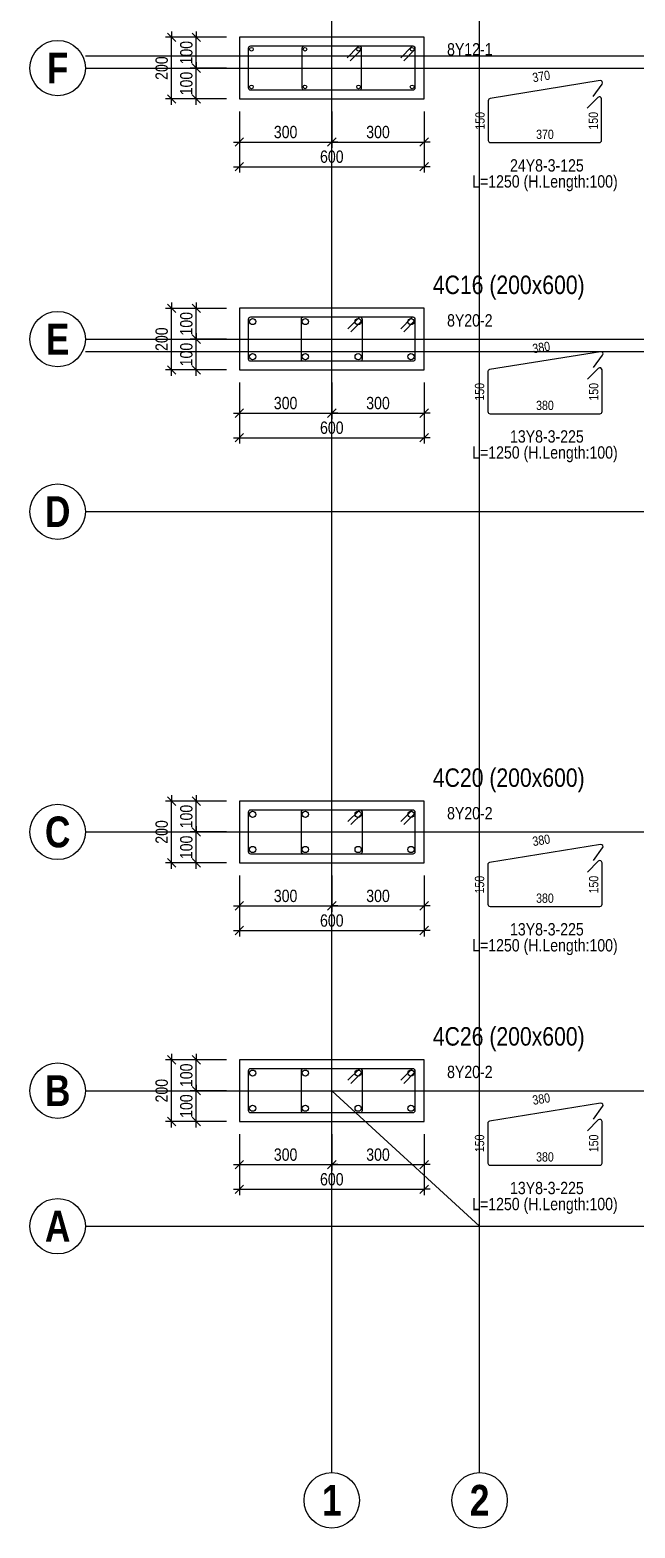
# Model space of a CAD drawing. Extents: x 0 to 206258, y -403073 to 0.
# Drawn here: x 110710 to 115621, y -83038 to -70878 of the extents above; entities that cross this region are included whole.
import ezdxf
from ezdxf.enums import TextEntityAlignment as Align
from ezdxf.lldxf.tags import DXFTag

# ---------------------------------------------------------------- set-up
doc = ezdxf.new("R2010")
doc.units = 0
doc.header["$LTSCALE"] = 1000
for name, color, linetype in [('Axis Circle(Dir 1)', 150, 'Continuous'), ('Axis Circle(Dir 2)', 150, 'Continuous'), ('Axis Label(Dir 1)', 7, 'Continuous'), ('Axis Label(Dir 2)', 7, 'Continuous'), ('Axis Line(Dir 1)', 8, 'CENTER2'), ('Axis Line(Dir 2)', 150, 'CENTER2'), ('Column Line(D)', 1, 'Continuous'), ('Dimension Line', 5, 'Continuous'), ('Link Line', 3, 'Continuous'), ('Rebar Length Text', 8, 'Continuous'), ('Rebar Line', 7, 'Continuous'), ('Top Rebar Label', 6, 'Continuous')]:
    doc.layers.add(name, color=color, linetype=linetype)
for name, color, linetype, true_color in [('Column Label(D)', 12, 'Continuous', 0xbd0000), ('Ghost Axis Line', 254, 'Continuous', 0xbebebe), ('Link Label', 94, 'Continuous', 0x008100), ('Link Length Text', 94, 'Continuous', 0x008100)]:
    doc.layers.add(name, color=color, linetype=linetype, true_color=true_color)
doc.styles.add('Axis Label(Dir 1)', font='ARIALNB.TTF', dxfattribs={"height": 250})
doc.styles.add('Axis Label(Dir 2)', font='ARIALNB.TTF', dxfattribs={"height": 250})
doc.styles.add('Column Label(D)', font='ARIALN.TTF', dxfattribs={"height": 150})
doc.styles.add('Dimension Text', font='ARIALN.TTF', dxfattribs={"height": 100})
doc.styles.add('Link Label', font='ARIALN.TTF', dxfattribs={"height": 100})
doc.styles.add('Link Length Text', font='ARIALN.TTF', dxfattribs={"height": 100})
doc.styles.add('Rebar Length Text', font='ARIALN.TTF', dxfattribs={"height": 75})
doc.styles.add('Top Rebar Label', font='ARIALN.TTF', dxfattribs={"height": 100})
tags = doc.linetypes.add('CENTER2', pattern=[1.125, 0.75, -0.125, 0.125, -0.125]).pattern_tags.tags
tags[10:11] = [DXFTag(74, 4), DXFTag(75, 0), DXFTag(340, '0'), DXFTag(46, 0.0), DXFTag(50, 0.0), DXFTag(44, 0.0), DXFTag(45, 0.0)]
tags[8:9] = [DXFTag(74, 4), DXFTag(75, 0), DXFTag(340, '0'), DXFTag(46, 0.0), DXFTag(50, 0.0), DXFTag(44, 0.0), DXFTag(45, 0.0)]
tags[6:7] = [DXFTag(74, 4), DXFTag(75, 0), DXFTag(340, '0'), DXFTag(46, 0.0), DXFTag(50, 0.0), DXFTag(44, 0.0), DXFTag(45, 0.0)]
tags[4:5] = [DXFTag(74, 4), DXFTag(75, 0), DXFTag(340, '0'), DXFTag(46, 0.0), DXFTag(50, 0.0), DXFTag(44, 0.0), DXFTag(45, 0.0)]
doc.dimstyles.new('COLUMNAPP', dxfattribs={"dimtxt": 100, "dimasz": 30, "dimexe": 48.3, "dimexo": 103.5, "dimgap": 30, "dimtad": 1, "dimtoh": 1, "dimdec": 1, "dimlfac": 0.4, "dimdsep": 46, "dimtxsty": 'Dimension Text', "dimblk": 'PCDIM_TICK', "dimcen": 0.09, "dimclrd": 5, "dimclre": 5, "dimclrt": 5, "dimadec": 1, "dimazin": 0, "dimtp": 1, "dimtm": 1, "dimtfac": 1, "dimtdec": 4, "dimtofl": 0, "dimtmove": 0, "dimatfit": 3, "dimfxl": 1, "dimtolj": 1, "dimtzin": 0, "dimarcsym": 0})

# ---------------------------------------------------------------- blocks, each defined once
blk = doc.blocks.new('PCDIM_TICK')
at = {"layer": 'Dimension Line', "color": 0, "transparency": 33554687}
for p, q in [((1.15, 1.15), (-1.15, -1.15)), ((1.61, 0), (0, 0))]:
    blk.add_line(p, q, dxfattribs=at)
blk = doc.blocks.new('*U1779')
at = {"layer": 'Dimension Line', "color": 5, "true_color": 0x0000ff, "transparency": 16777216}
for p, q in [((112410, -71541), (112410, -71836)), ((113160, -71541), (113160, -71836)), ((112410, -71788), (113160, -71788))]:
    blk.add_line(p, q, dxfattribs=at)
at = {"layer": 'Dimension Line', "color": 5, "true_color": 0x0000ff, "transparency": 16777216, "xscale": 30, "yscale": 30, "rotation": 180.0000000000004}
blk.add_blockref('PCDIM_TICK', (112410, -71788), dxfattribs=at)
at = {"layer": 'Dimension Line', "color": 5, "true_color": 0x0000ff, "transparency": 16777216, "xscale": 30, "yscale": 30}
blk.add_blockref('PCDIM_TICK', (113160, -71788), dxfattribs=at)
at = {"layer": 'Dimension Line', "color": 5, "true_color": 0x0000ff, "transparency": 16777216, "insert": (112785, -71758), "char_height": 100, "width": 181.5, "attachment_point": 8, "style": 'Dimension Text'}
blk.add_mtext('300', dxfattribs=at)
blk = doc.blocks.new('*U1780')
at = {"layer": 'Dimension Line', "color": 5, "true_color": 0x0000ff, "transparency": 16777216}
for p, q in [((113160, -71541), (113160, -71836)), ((113910, -71541), (113910, -71836)), ((113160, -71788), (113910, -71788))]:
    blk.add_line(p, q, dxfattribs=at)
at = {"layer": 'Dimension Line', "color": 5, "true_color": 0x0000ff, "transparency": 16777216, "xscale": 30, "yscale": 30, "rotation": 180.0000000000004}
blk.add_blockref('PCDIM_TICK', (113160, -71788), dxfattribs=at)
at = {"layer": 'Dimension Line', "color": 5, "true_color": 0x0000ff, "transparency": 16777216, "xscale": 30, "yscale": 30}
blk.add_blockref('PCDIM_TICK', (113910, -71788), dxfattribs=at)
at = {"layer": 'Dimension Line', "color": 5, "true_color": 0x0000ff, "transparency": 16777216, "insert": (113535, -71758), "char_height": 100, "width": 181.5, "attachment_point": 8, "style": 'Dimension Text'}
blk.add_mtext('300', dxfattribs=at)
blk = doc.blocks.new('*U1781')
at = {"layer": 'Dimension Line', "color": 5, "true_color": 0x0000ff, "transparency": 16777216}
for p, q in [((112410, -71541), (112410, -72036)), ((113910, -71541), (113910, -72036)), ((112410, -71988), (113910, -71988))]:
    blk.add_line(p, q, dxfattribs=at)
at = {"layer": 'Dimension Line', "color": 5, "true_color": 0x0000ff, "transparency": 16777216, "xscale": 30, "yscale": 30, "rotation": 180.0000000000004}
blk.add_blockref('PCDIM_TICK', (112410, -71988), dxfattribs=at)
at = {"layer": 'Dimension Line', "color": 5, "true_color": 0x0000ff, "transparency": 16777216, "xscale": 30, "yscale": 30}
blk.add_blockref('PCDIM_TICK', (113910, -71988), dxfattribs=at)
at = {"layer": 'Dimension Line', "color": 5, "true_color": 0x0000ff, "transparency": 16777216, "insert": (113160, -71958), "char_height": 100, "width": 181.97, "attachment_point": 8, "style": 'Dimension Text'}
blk.add_mtext('600', dxfattribs=at)
blk = doc.blocks.new('*U1782')
at = {"layer": 'Dimension Line', "color": 5, "true_color": 0x0000ff, "transparency": 16777216}
for p, q in [((112306, -71188), (112011, -71188)), ((112060, -71438), (112060, -71188)), ((112306, -71438), (112011, -71438))]:
    blk.add_line(p, q, dxfattribs=at)
at = {"layer": 'Dimension Line', "color": 5, "true_color": 0x0000ff, "transparency": 16777216, "xscale": 30, "yscale": 30}
for p, rotation in [((112060, -71188), 89.99999999999447), ((112060, -71438), 269.9999999999834)]:
    blk.add_blockref('PCDIM_TICK', p, dxfattribs=dict(at, rotation=rotation))
at = {"layer": 'Dimension Line', "color": 5, "true_color": 0x0000ff, "transparency": 16777216, "insert": (112030, -71313), "char_height": 100, "width": 173.93, "attachment_point": 8, "rotation": 90, "style": 'Dimension Text'}
blk.add_mtext('100', dxfattribs=at)
blk = doc.blocks.new('*U1783')
at = {"layer": 'Dimension Line', "color": 5, "true_color": 0x0000ff, "transparency": 16777216}
for p, q in [((112306, -70938), (112011, -70938)), ((112060, -71188), (112060, -70938)), ((112306, -71188), (112011, -71188))]:
    blk.add_line(p, q, dxfattribs=at)
at = {"layer": 'Dimension Line', "color": 5, "true_color": 0x0000ff, "transparency": 16777216, "xscale": 30, "yscale": 30}
for p, rotation in [((112060, -70938), 89.99999999999447), ((112060, -71188), 269.9999999999834)]:
    blk.add_blockref('PCDIM_TICK', p, dxfattribs=dict(at, rotation=rotation))
at = {"layer": 'Dimension Line', "color": 5, "true_color": 0x0000ff, "transparency": 16777216, "insert": (112030, -71063), "char_height": 100, "width": 173.93, "attachment_point": 8, "rotation": 90, "style": 'Dimension Text'}
blk.add_mtext('100', dxfattribs=at)
blk = doc.blocks.new('*U1784')
at = {"layer": 'Dimension Line', "color": 5, "true_color": 0x0000ff, "transparency": 16777216}
for p, q in [((112306, -70938), (111811, -70938)), ((111860, -71438), (111860, -70938)), ((112306, -71438), (111811, -71438))]:
    blk.add_line(p, q, dxfattribs=at)
at = {"layer": 'Dimension Line', "color": 5, "true_color": 0x0000ff, "transparency": 16777216, "xscale": 30, "yscale": 30}
for p, rotation in [((111860, -70938), 89.99999999999447), ((111860, -71438), 269.9999999999834)]:
    blk.add_blockref('PCDIM_TICK', p, dxfattribs=dict(at, rotation=rotation))
at = {"layer": 'Dimension Line', "color": 5, "true_color": 0x0000ff, "transparency": 16777216, "insert": (111830, -71188), "char_height": 100, "width": 182.77, "attachment_point": 8, "rotation": 90, "style": 'Dimension Text'}
blk.add_mtext('200', dxfattribs=at)
blk = doc.blocks.new('*U1803')
at = {"layer": 'Dimension Line', "color": 5, "true_color": 0x0000ff, "transparency": 16777216}
for p, q in [((112410, -77741), (112410, -78036)), ((113160, -77741), (113160, -78036)), ((112410, -77988), (113160, -77988))]:
    blk.add_line(p, q, dxfattribs=at)
at = {"layer": 'Dimension Line', "color": 5, "true_color": 0x0000ff, "transparency": 16777216, "xscale": 30, "yscale": 30, "rotation": 180.0000000000004}
blk.add_blockref('PCDIM_TICK', (112410, -77988), dxfattribs=at)
at = {"layer": 'Dimension Line', "color": 5, "true_color": 0x0000ff, "transparency": 16777216, "xscale": 30, "yscale": 30}
blk.add_blockref('PCDIM_TICK', (113160, -77988), dxfattribs=at)
at = {"layer": 'Dimension Line', "color": 5, "true_color": 0x0000ff, "transparency": 16777216, "insert": (112785, -77958), "char_height": 100, "width": 181.5, "attachment_point": 8, "style": 'Dimension Text'}
blk.add_mtext('300', dxfattribs=at)
blk = doc.blocks.new('*U1804')
at = {"layer": 'Dimension Line', "color": 5, "true_color": 0x0000ff, "transparency": 16777216}
for p, q in [((113160, -77741), (113160, -78036)), ((113910, -77741), (113910, -78036)), ((113160, -77988), (113910, -77988))]:
    blk.add_line(p, q, dxfattribs=at)
at = {"layer": 'Dimension Line', "color": 5, "true_color": 0x0000ff, "transparency": 16777216, "xscale": 30, "yscale": 30, "rotation": 180.0000000000004}
blk.add_blockref('PCDIM_TICK', (113160, -77988), dxfattribs=at)
at = {"layer": 'Dimension Line', "color": 5, "true_color": 0x0000ff, "transparency": 16777216, "xscale": 30, "yscale": 30}
blk.add_blockref('PCDIM_TICK', (113910, -77988), dxfattribs=at)
at = {"layer": 'Dimension Line', "color": 5, "true_color": 0x0000ff, "transparency": 16777216, "insert": (113535, -77958), "char_height": 100, "width": 181.5, "attachment_point": 8, "style": 'Dimension Text'}
blk.add_mtext('300', dxfattribs=at)
blk = doc.blocks.new('*U1805')
at = {"layer": 'Dimension Line', "color": 5, "true_color": 0x0000ff, "transparency": 16777216}
for p, q in [((112410, -77741), (112410, -78236)), ((113910, -77741), (113910, -78236)), ((112410, -78188), (113910, -78188))]:
    blk.add_line(p, q, dxfattribs=at)
at = {"layer": 'Dimension Line', "color": 5, "true_color": 0x0000ff, "transparency": 16777216, "xscale": 30, "yscale": 30, "rotation": 180.0000000000004}
blk.add_blockref('PCDIM_TICK', (112410, -78188), dxfattribs=at)
at = {"layer": 'Dimension Line', "color": 5, "true_color": 0x0000ff, "transparency": 16777216, "xscale": 30, "yscale": 30}
blk.add_blockref('PCDIM_TICK', (113910, -78188), dxfattribs=at)
at = {"layer": 'Dimension Line', "color": 5, "true_color": 0x0000ff, "transparency": 16777216, "insert": (113160, -78158), "char_height": 100, "width": 181.97, "attachment_point": 8, "style": 'Dimension Text'}
blk.add_mtext('600', dxfattribs=at)
blk = doc.blocks.new('*U1806')
at = {"layer": 'Dimension Line', "color": 5, "true_color": 0x0000ff, "transparency": 16777216}
for p, q in [((112306, -77388), (112011, -77388)), ((112060, -77638), (112060, -77388)), ((112306, -77638), (112011, -77638))]:
    blk.add_line(p, q, dxfattribs=at)
at = {"layer": 'Dimension Line', "color": 5, "true_color": 0x0000ff, "transparency": 16777216, "xscale": 30, "yscale": 30}
for p, rotation in [((112060, -77388), 89.99999999999447), ((112060, -77638), 269.9999999999834)]:
    blk.add_blockref('PCDIM_TICK', p, dxfattribs=dict(at, rotation=rotation))
at = {"layer": 'Dimension Line', "color": 5, "true_color": 0x0000ff, "transparency": 16777216, "insert": (112030, -77513), "char_height": 100, "width": 173.93, "attachment_point": 8, "rotation": 90, "style": 'Dimension Text'}
blk.add_mtext('100', dxfattribs=at)
blk = doc.blocks.new('*U1807')
at = {"layer": 'Dimension Line', "color": 5, "true_color": 0x0000ff, "transparency": 16777216}
for p, q in [((112306, -77138), (112011, -77138)), ((112060, -77388), (112060, -77138)), ((112306, -77388), (112011, -77388))]:
    blk.add_line(p, q, dxfattribs=at)
at = {"layer": 'Dimension Line', "color": 5, "true_color": 0x0000ff, "transparency": 16777216, "xscale": 30, "yscale": 30}
for p, rotation in [((112060, -77138), 89.99999999999447), ((112060, -77388), 269.9999999999834)]:
    blk.add_blockref('PCDIM_TICK', p, dxfattribs=dict(at, rotation=rotation))
at = {"layer": 'Dimension Line', "color": 5, "true_color": 0x0000ff, "transparency": 16777216, "insert": (112030, -77263), "char_height": 100, "width": 173.93, "attachment_point": 8, "rotation": 90, "style": 'Dimension Text'}
blk.add_mtext('100', dxfattribs=at)
blk = doc.blocks.new('*U1808')
at = {"layer": 'Dimension Line', "color": 5, "true_color": 0x0000ff, "transparency": 16777216}
for p, q in [((112306, -77138), (111811, -77138)), ((111860, -77638), (111860, -77138)), ((112306, -77638), (111811, -77638))]:
    blk.add_line(p, q, dxfattribs=at)
at = {"layer": 'Dimension Line', "color": 5, "true_color": 0x0000ff, "transparency": 16777216, "xscale": 30, "yscale": 30}
for p, rotation in [((111860, -77138), 89.99999999999447), ((111860, -77638), 269.9999999999834)]:
    blk.add_blockref('PCDIM_TICK', p, dxfattribs=dict(at, rotation=rotation))
at = {"layer": 'Dimension Line', "color": 5, "true_color": 0x0000ff, "transparency": 16777216, "insert": (111830, -77388), "char_height": 100, "width": 182.77, "attachment_point": 8, "rotation": 90, "style": 'Dimension Text'}
blk.add_mtext('200', dxfattribs=at)
blk = doc.blocks.new('*U1833')
at = {"layer": 'Dimension Line', "color": 5, "true_color": 0x0000ff, "transparency": 16777216}
for p, q in [((112410, -79841), (112410, -80136)), ((113160, -79841), (113160, -80136)), ((112410, -80088), (113160, -80088))]:
    blk.add_line(p, q, dxfattribs=at)
at = {"layer": 'Dimension Line', "color": 5, "true_color": 0x0000ff, "transparency": 16777216, "xscale": 30, "yscale": 30, "rotation": 180.0000000000004}
blk.add_blockref('PCDIM_TICK', (112410, -80088), dxfattribs=at)
at = {"layer": 'Dimension Line', "color": 5, "true_color": 0x0000ff, "transparency": 16777216, "xscale": 30, "yscale": 30}
blk.add_blockref('PCDIM_TICK', (113160, -80088), dxfattribs=at)
at = {"layer": 'Dimension Line', "color": 5, "true_color": 0x0000ff, "transparency": 16777216, "insert": (112785, -80058), "char_height": 100, "width": 181.5, "attachment_point": 8, "style": 'Dimension Text'}
blk.add_mtext('300', dxfattribs=at)
blk = doc.blocks.new('*U1834')
at = {"layer": 'Dimension Line', "color": 5, "true_color": 0x0000ff, "transparency": 16777216}
for p, q in [((113160, -79841), (113160, -80136)), ((113910, -79841), (113910, -80136)), ((113160, -80088), (113910, -80088))]:
    blk.add_line(p, q, dxfattribs=at)
at = {"layer": 'Dimension Line', "color": 5, "true_color": 0x0000ff, "transparency": 16777216, "xscale": 30, "yscale": 30, "rotation": 180.0000000000004}
blk.add_blockref('PCDIM_TICK', (113160, -80088), dxfattribs=at)
at = {"layer": 'Dimension Line', "color": 5, "true_color": 0x0000ff, "transparency": 16777216, "xscale": 30, "yscale": 30}
blk.add_blockref('PCDIM_TICK', (113910, -80088), dxfattribs=at)
at = {"layer": 'Dimension Line', "color": 5, "true_color": 0x0000ff, "transparency": 16777216, "insert": (113535, -80058), "char_height": 100, "width": 181.5, "attachment_point": 8, "style": 'Dimension Text'}
blk.add_mtext('300', dxfattribs=at)
blk = doc.blocks.new('*U1835')
at = {"layer": 'Dimension Line', "color": 5, "true_color": 0x0000ff, "transparency": 16777216}
for p, q in [((112410, -79841), (112410, -80336)), ((113910, -79841), (113910, -80336)), ((112410, -80288), (113910, -80288))]:
    blk.add_line(p, q, dxfattribs=at)
at = {"layer": 'Dimension Line', "color": 5, "true_color": 0x0000ff, "transparency": 16777216, "xscale": 30, "yscale": 30, "rotation": 180.0000000000004}
blk.add_blockref('PCDIM_TICK', (112410, -80288), dxfattribs=at)
at = {"layer": 'Dimension Line', "color": 5, "true_color": 0x0000ff, "transparency": 16777216, "xscale": 30, "yscale": 30}
blk.add_blockref('PCDIM_TICK', (113910, -80288), dxfattribs=at)
at = {"layer": 'Dimension Line', "color": 5, "true_color": 0x0000ff, "transparency": 16777216, "insert": (113160, -80258), "char_height": 100, "width": 181.97, "attachment_point": 8, "style": 'Dimension Text'}
blk.add_mtext('600', dxfattribs=at)
blk = doc.blocks.new('*U1836')
at = {"layer": 'Dimension Line', "color": 5, "true_color": 0x0000ff, "transparency": 16777216}
for p, q in [((112306, -79488), (112011, -79488)), ((112060, -79738), (112060, -79488)), ((112306, -79738), (112011, -79738))]:
    blk.add_line(p, q, dxfattribs=at)
at = {"layer": 'Dimension Line', "color": 5, "true_color": 0x0000ff, "transparency": 16777216, "xscale": 30, "yscale": 30}
for p, rotation in [((112060, -79488), 89.99999999999447), ((112060, -79738), 269.9999999999834)]:
    blk.add_blockref('PCDIM_TICK', p, dxfattribs=dict(at, rotation=rotation))
at = {"layer": 'Dimension Line', "color": 5, "true_color": 0x0000ff, "transparency": 16777216, "insert": (112030, -79613), "char_height": 100, "width": 173.93, "attachment_point": 8, "rotation": 90, "style": 'Dimension Text'}
blk.add_mtext('100', dxfattribs=at)
blk = doc.blocks.new('*U1837')
at = {"layer": 'Dimension Line', "color": 5, "true_color": 0x0000ff, "transparency": 16777216}
for p, q in [((112306, -79238), (112011, -79238)), ((112060, -79488), (112060, -79238)), ((112306, -79488), (112011, -79488))]:
    blk.add_line(p, q, dxfattribs=at)
at = {"layer": 'Dimension Line', "color": 5, "true_color": 0x0000ff, "transparency": 16777216, "xscale": 30, "yscale": 30}
for p, rotation in [((112060, -79238), 89.99999999999447), ((112060, -79488), 269.9999999999834)]:
    blk.add_blockref('PCDIM_TICK', p, dxfattribs=dict(at, rotation=rotation))
at = {"layer": 'Dimension Line', "color": 5, "true_color": 0x0000ff, "transparency": 16777216, "insert": (112030, -79363), "char_height": 100, "width": 173.93, "attachment_point": 8, "rotation": 90, "style": 'Dimension Text'}
blk.add_mtext('100', dxfattribs=at)
blk = doc.blocks.new('*U1838')
at = {"layer": 'Dimension Line', "color": 5, "true_color": 0x0000ff, "transparency": 16777216}
for p, q in [((112306, -79238), (111811, -79238)), ((111860, -79738), (111860, -79238)), ((112306, -79738), (111811, -79738))]:
    blk.add_line(p, q, dxfattribs=at)
at = {"layer": 'Dimension Line', "color": 5, "true_color": 0x0000ff, "transparency": 16777216, "xscale": 30, "yscale": 30}
for p, rotation in [((111860, -79238), 89.99999999999447), ((111860, -79738), 269.9999999999834)]:
    blk.add_blockref('PCDIM_TICK', p, dxfattribs=dict(at, rotation=rotation))
at = {"layer": 'Dimension Line', "color": 5, "true_color": 0x0000ff, "transparency": 16777216, "insert": (111830, -79488), "char_height": 100, "width": 182.77, "attachment_point": 8, "rotation": 90, "style": 'Dimension Text'}
blk.add_mtext('200', dxfattribs=at)
blk = doc.blocks.new('*U1845')
at = {"layer": 'Dimension Line', "color": 5, "true_color": 0x0000ff, "transparency": 16777216}
for p, q in [((112410, -73741), (112410, -74036)), ((113160, -73741), (113160, -74036)), ((112410, -73988), (113160, -73988))]:
    blk.add_line(p, q, dxfattribs=at)
at = {"layer": 'Dimension Line', "color": 5, "true_color": 0x0000ff, "transparency": 16777216, "xscale": 30, "yscale": 30, "rotation": 180.0000000000004}
blk.add_blockref('PCDIM_TICK', (112410, -73988), dxfattribs=at)
at = {"layer": 'Dimension Line', "color": 5, "true_color": 0x0000ff, "transparency": 16777216, "xscale": 30, "yscale": 30}
blk.add_blockref('PCDIM_TICK', (113160, -73988), dxfattribs=at)
at = {"layer": 'Dimension Line', "color": 5, "true_color": 0x0000ff, "transparency": 16777216, "insert": (112785, -73958), "char_height": 100, "width": 181.5, "attachment_point": 8, "style": 'Dimension Text'}
blk.add_mtext('300', dxfattribs=at)
blk = doc.blocks.new('*U1846')
at = {"layer": 'Dimension Line', "color": 5, "true_color": 0x0000ff, "transparency": 16777216}
for p, q in [((113160, -73741), (113160, -74036)), ((113910, -73741), (113910, -74036)), ((113160, -73988), (113910, -73988))]:
    blk.add_line(p, q, dxfattribs=at)
at = {"layer": 'Dimension Line', "color": 5, "true_color": 0x0000ff, "transparency": 16777216, "xscale": 30, "yscale": 30, "rotation": 180.0000000000004}
blk.add_blockref('PCDIM_TICK', (113160, -73988), dxfattribs=at)
at = {"layer": 'Dimension Line', "color": 5, "true_color": 0x0000ff, "transparency": 16777216, "xscale": 30, "yscale": 30}
blk.add_blockref('PCDIM_TICK', (113910, -73988), dxfattribs=at)
at = {"layer": 'Dimension Line', "color": 5, "true_color": 0x0000ff, "transparency": 16777216, "insert": (113535, -73958), "char_height": 100, "width": 181.5, "attachment_point": 8, "style": 'Dimension Text'}
blk.add_mtext('300', dxfattribs=at)
blk = doc.blocks.new('*U1847')
at = {"layer": 'Dimension Line', "color": 5, "true_color": 0x0000ff, "transparency": 16777216}
for p, q in [((112410, -73741), (112410, -74236)), ((113910, -73741), (113910, -74236)), ((112410, -74188), (113910, -74188))]:
    blk.add_line(p, q, dxfattribs=at)
at = {"layer": 'Dimension Line', "color": 5, "true_color": 0x0000ff, "transparency": 16777216, "xscale": 30, "yscale": 30, "rotation": 180.0000000000004}
blk.add_blockref('PCDIM_TICK', (112410, -74188), dxfattribs=at)
at = {"layer": 'Dimension Line', "color": 5, "true_color": 0x0000ff, "transparency": 16777216, "xscale": 30, "yscale": 30}
blk.add_blockref('PCDIM_TICK', (113910, -74188), dxfattribs=at)
at = {"layer": 'Dimension Line', "color": 5, "true_color": 0x0000ff, "transparency": 16777216, "insert": (113160, -74158), "char_height": 100, "width": 181.97, "attachment_point": 8, "style": 'Dimension Text'}
blk.add_mtext('600', dxfattribs=at)
blk = doc.blocks.new('*U1848')
at = {"layer": 'Dimension Line', "color": 5, "true_color": 0x0000ff, "transparency": 16777216}
for p, q in [((112306, -73388), (112011, -73388)), ((112060, -73638), (112060, -73388)), ((112306, -73638), (112011, -73638))]:
    blk.add_line(p, q, dxfattribs=at)
at = {"layer": 'Dimension Line', "color": 5, "true_color": 0x0000ff, "transparency": 16777216, "xscale": 30, "yscale": 30}
for p, rotation in [((112060, -73388), 89.99999999999447), ((112060, -73638), 269.9999999999834)]:
    blk.add_blockref('PCDIM_TICK', p, dxfattribs=dict(at, rotation=rotation))
at = {"layer": 'Dimension Line', "color": 5, "true_color": 0x0000ff, "transparency": 16777216, "insert": (112030, -73513), "char_height": 100, "width": 173.93, "attachment_point": 8, "rotation": 90, "style": 'Dimension Text'}
blk.add_mtext('100', dxfattribs=at)
blk = doc.blocks.new('*U1849')
at = {"layer": 'Dimension Line', "color": 5, "true_color": 0x0000ff, "transparency": 16777216}
for p, q in [((112306, -73138), (112011, -73138)), ((112060, -73388), (112060, -73138)), ((112306, -73388), (112011, -73388))]:
    blk.add_line(p, q, dxfattribs=at)
at = {"layer": 'Dimension Line', "color": 5, "true_color": 0x0000ff, "transparency": 16777216, "xscale": 30, "yscale": 30}
for p, rotation in [((112060, -73138), 89.99999999999447), ((112060, -73388), 269.9999999999834)]:
    blk.add_blockref('PCDIM_TICK', p, dxfattribs=dict(at, rotation=rotation))
at = {"layer": 'Dimension Line', "color": 5, "true_color": 0x0000ff, "transparency": 16777216, "insert": (112030, -73263), "char_height": 100, "width": 173.93, "attachment_point": 8, "rotation": 90, "style": 'Dimension Text'}
blk.add_mtext('100', dxfattribs=at)
blk = doc.blocks.new('*U1850')
at = {"layer": 'Dimension Line', "color": 5, "true_color": 0x0000ff, "transparency": 16777216}
for p, q in [((112306, -73138), (111811, -73138)), ((111860, -73638), (111860, -73138)), ((112306, -73638), (111811, -73638))]:
    blk.add_line(p, q, dxfattribs=at)
at = {"layer": 'Dimension Line', "color": 5, "true_color": 0x0000ff, "transparency": 16777216, "xscale": 30, "yscale": 30}
for p, rotation in [((111860, -73138), 89.99999999999447), ((111860, -73638), 269.9999999999834)]:
    blk.add_blockref('PCDIM_TICK', p, dxfattribs=dict(at, rotation=rotation))
at = {"layer": 'Dimension Line', "color": 5, "true_color": 0x0000ff, "transparency": 16777216, "insert": (111830, -73388), "char_height": 100, "width": 182.77, "attachment_point": 8, "rotation": 90, "style": 'Dimension Text'}
blk.add_mtext('200', dxfattribs=at)

msp = doc.modelspace()

# ---------------------------------------------------------------- linework, layer by layer
at = {"layer": 'Axis Circle(Dir 1)', "transparency": 33554687}
for centre in [(110934.747, -71187.707), (110934.747, -73387.707), (110934.747, -74787.707), (110934.747, -77387.707), (110934.747, -79487.707), (110934.747, -80587.707)]:
    msp.add_circle(centre, 225, dxfattribs=at)
at = {"layer": 'Axis Circle(Dir 2)', "transparency": 33554687}
for centre in [(113159.747, -82812.707), (114359.747, -82812.707)]:
    msp.add_circle(centre, 225, dxfattribs=at)
at = {"layer": 'Axis Line(Dir 1)', "transparency": 33554687}
for points in [[(111159.747, -71187.707), (128959.747, -71187.707)], [(111159.747, -73387.707), (128959.747, -73387.707)], [(111159.747, -74787.707), (128959.747, -74787.707)], [(111159.747, -77387.707), (128959.747, -77387.707)], [(111159.747, -79487.707), (128959.747, -79487.707)], [(111159.747, -80587.707), (128959.747, -80587.707)]]:
    msp.add_lwpolyline(points, dxfattribs=at)
at = {"layer": 'Axis Line(Dir 2)', "transparency": 33554687}
for points in [[(113159.747, -82587.707), (113159.747, -58787.707)], [(114359.747, -82587.707), (114359.747, -58787.707)]]:
    msp.add_lwpolyline(points, dxfattribs=at)
at = {"layer": 'Column Line(D)', "transparency": 33554687}
for points in [[(113909.747, -71437.707), (113909.747, -70937.707), (112409.747, -70937.707), (112409.747, -71437.707)], [(113909.747, -73637.707), (113909.747, -73137.707), (112409.747, -73137.707), (112409.747, -73637.707)], [(113909.747, -77637.707), (113909.747, -77137.707), (112409.747, -77137.707), (112409.747, -77637.707)], [(113909.747, -79737.707), (113909.747, -79237.707), (112409.747, -79237.707), (112409.747, -79737.707)]]:
    msp.add_lwpolyline(points, close=True, dxfattribs=at)
at = {"layer": 'Ghost Axis Line', "transparency": 33554687}
for points in [[(111159.747, -71087.707), (128959.747, -71087.707)], [(111159.747, -73487.707), (128959.747, -73487.707)], [(113159.747, -79487.707), (114359.747, -80587.707)]]:
    msp.add_lwpolyline(points, dxfattribs=at)
at = {"layer": 'Link Line', "transparency": 33554687}
for points in [[(113308.733, -71128.469), (113397.121, -71040.081, 0.668178638), (113384.747, -71010.207), (112499.747, -71010.207, 0.414213562), (112482.247, -71027.707), (112482.247, -71347.707, 0.414213562), (112499.747, -71365.207), (113384.747, -71365.207, 0.414213562), (113402.247, -71347.707), (113402.247, -71027.707, 0.668178638), (113372.372, -71015.332), (113283.984, -71103.721)], [(113743.733, -71128.469), (113832.121, -71040.081, 0.668178638), (113819.747, -71010.207), (112934.747, -71010.207, 0.414213562), (112917.247, -71027.707), (112917.247, -71347.707, 0.414213562), (112934.747, -71365.207), (113819.747, -71365.207, 0.414213562), (113837.247, -71347.707), (113837.247, -71027.707, 0.668178638), (113807.372, -71015.332), (113718.984, -71103.721)], [(115282.059, -71418.615), (115355.072, -71317.155, 0.668178638), (115338.052, -71289.661), (114444.725, -71435.312, 0.367630052), (114430.042, -71452.584), (114430.042, -71775.207, 0.414213562), (114447.542, -71792.707), (115332.542, -71792.707, 0.414213562), (115350.042, -71775.207), (115350.042, -71437.707, 0.668178638), (115320.167, -71425.332), (115231.779, -71513.721)], [(113315.399, -73328.469), (113403.788, -73240.081, 0.668178638), (113391.413, -73210.207), (112499.747, -73210.207, 0.414213562), (112482.247, -73227.707), (112482.247, -73547.707, 0.414213562), (112499.747, -73565.207), (113391.413, -73565.207, 0.414213562), (113408.913, -73547.707), (113408.913, -73227.707, 0.668178638), (113379.039, -73215.332), (113290.651, -73303.721)], [(113743.733, -73328.469), (113832.121, -73240.081, 0.668178638), (113819.747, -73210.207), (112928.08, -73210.207, 0.414213562), (112910.58, -73227.707), (112910.58, -73547.707, 0.414213562), (112928.08, -73565.207), (113819.747, -73565.207, 0.414213562), (113837.247, -73547.707), (113837.247, -73227.707, 0.668178638), (113807.372, -73215.332), (113718.984, -73303.721)], [(115285.328, -73618.523), (115358.457, -73517.147, 0.668178638), (115341.468, -73489.634), (114441.412, -73635.326, 0.367954403), (114426.708, -73652.602), (114426.708, -73975.207, 0.414213562), (114444.208, -73992.707), (115335.875, -73992.707, 0.414213562), (115353.375, -73975.207), (115353.375, -73637.707, 0.668178638), (115323.5, -73625.332), (115235.112, -73713.721)], [(113315.399, -77328.469), (113403.788, -77240.081, 0.668178638), (113391.413, -77210.207), (112499.747, -77210.207, 0.414213562), (112482.247, -77227.707), (112482.247, -77547.707, 0.414213562), (112499.747, -77565.207), (113391.413, -77565.207, 0.414213562), (113408.913, -77547.707), (113408.913, -77227.707, 0.668178638), (113379.039, -77215.332), (113290.651, -77303.721)], [(113743.733, -77328.469), (113832.121, -77240.081, 0.668178638), (113819.747, -77210.207), (112928.08, -77210.207, 0.414213562), (112910.58, -77227.707), (112910.58, -77547.707, 0.414213562), (112928.08, -77565.207), (113819.747, -77565.207, 0.414213562), (113837.247, -77547.707), (113837.247, -77227.707, 0.668178638), (113807.372, -77215.332), (113718.984, -77303.721)], [(115285.328, -77618.523), (115358.457, -77517.147, 0.668178638), (115341.468, -77489.634), (114441.412, -77635.326, 0.367954403), (114426.708, -77652.602), (114426.708, -77975.207, 0.414213562), (114444.208, -77992.707), (115335.875, -77992.707, 0.414213562), (115353.375, -77975.207), (115353.375, -77637.707, 0.668178638), (115323.5, -77625.332), (115235.112, -77713.721)], [(113315.399, -79428.469), (113403.788, -79340.081, 0.668178638), (113391.413, -79310.207), (112499.747, -79310.207, 0.414213562), (112482.247, -79327.707), (112482.247, -79647.707, 0.414213562), (112499.747, -79665.207), (113391.413, -79665.207, 0.414213562), (113408.913, -79647.707), (113408.913, -79327.707, 0.668178638), (113379.039, -79315.332), (113290.651, -79403.721)], [(113743.733, -79428.469), (113832.121, -79340.081, 0.668178638), (113819.747, -79310.207), (112928.08, -79310.207, 0.414213562), (112910.58, -79327.707), (112910.58, -79647.707, 0.414213562), (112928.08, -79665.207), (113819.747, -79665.207, 0.414213562), (113837.247, -79647.707), (113837.247, -79327.707, 0.668178638), (113807.372, -79315.332), (113718.984, -79403.721)], [(115285.328, -79718.523), (115358.457, -79617.147, 0.668178638), (115341.468, -79589.634), (114441.412, -79735.326, 0.367954403), (114426.708, -79752.602), (114426.708, -80075.207, 0.414213562), (114444.208, -80092.707), (115335.875, -80092.707, 0.414213562), (115353.375, -80075.207), (115353.375, -79737.707, 0.668178638), (115323.5, -79725.332), (115235.112, -79813.721)]]:
    msp.add_lwpolyline(points, format="xyb", dxfattribs=at)
at = {"layer": 'Rebar Line', "transparency": 33554687}
for centre, radius in [((112507.247, -71035.207), 15), ((112942.247, -71035.207), 15), ((113377.247, -71035.207), 15), ((113812.247, -71035.207), 15), ((112507.247, -71340.207), 15), ((112942.247, -71340.207), 15), ((113377.247, -71340.207), 15), ((113812.247, -71340.207), 15), ((112517.247, -73245.207), 25), ((112945.58, -73245.207), 25), ((113373.913, -73245.207), 25), ((113802.247, -73245.207), 25), ((112517.247, -73530.207), 25), ((112945.58, -73530.207), 25), ((113373.913, -73530.207), 25), ((113802.247, -73530.207), 25), ((112517.247, -77245.207), 25), ((112945.58, -77245.207), 25), ((113373.913, -77245.207), 25), ((113802.247, -77245.207), 25), ((112517.247, -77530.207), 25), ((112945.58, -77530.207), 25), ((113373.913, -77530.207), 25), ((113802.247, -77530.207), 25), ((112517.247, -79345.207), 25), ((112945.58, -79345.207), 25), ((113373.913, -79345.207), 25), ((113802.247, -79345.207), 25), ((112517.247, -79630.207), 25), ((112945.58, -79630.207), 25), ((113373.913, -79630.207), 25), ((113802.247, -79630.207), 25)]:
    msp.add_circle(centre, radius, dxfattribs=at)

# ---------------------------------------------------------------- texts
at = {"layer": 'Axis Label(Dir 1)', "transparency": 33554687, "style": 'Axis Label(Dir 1)'}
for s, p in [('F', (110934.747, -71187.707)), ('E', (110934.747, -73387.707)), ('D', (110934.747, -74787.707)), ('C', (110934.747, -77387.707)), ('B', (110934.747, -79487.707)), ('A', (110934.747, -80587.707))]:
    msp.add_text(s, height=250, dxfattribs=at).set_placement(p, align=Align.MIDDLE_CENTER)
at = {"layer": 'Axis Label(Dir 2)', "transparency": 33554687, "style": 'Axis Label(Dir 2)'}
for s, p in [('2', (114359.747, -82812.707)), ('1', (113159.747, -82812.707))]:
    msp.add_text(s, height=250, dxfattribs=at).set_placement(p, align=Align.MIDDLE_CENTER)
at = {"layer": 'Column Label(D)', "transparency": 33554687, "style": 'Column Label(D)'}
for s, p in [('4C16 (200x600)', (113980.457, -73066.996)), ('4C20 (200x600)', (113980.457, -77066.996)), ('4C26 (200x600)', (113980.457, -79166.996))]:
    msp.add_text(s, height=150, dxfattribs=at).set_placement(p, align=Align.BOTTOM_LEFT)
at = {"layer": 'Link Label', "transparency": 33554687, "style": 'Link Label'}
for s, p in [(' 24Y8-3-125', (114890.042, -72027.707)), (' 13Y8-3-225', (114890.042, -74227.707)), (' 13Y8-3-225', (114890.042, -78227.707)), (' 13Y8-3-225', (114890.042, -80327.707))]:
    msp.add_text(s, height=100, dxfattribs=at).set_placement(p, align=Align.CENTER)
at = {"layer": 'Link Length Text', "transparency": 33554687, "style": 'Link Length Text'}
for p in [(114890.042, -72157.707), (114890.042, -74357.707), (114890.042, -78357.707), (114890.042, -80457.707)]:
    msp.add_text('L=1250 (H.Length:100)', height=100, dxfattribs=at).set_placement(p, align=Align.CENTER)
at = {"layer": 'Rebar Length Text', "transparency": 33554687, "style": 'Rebar Length Text'}
for s, rotation, p in [('370', 9.2602215, (114866.218, -71291.591)), ('150', 90, (114400.042, -71615.207)), ('150', 90, (115320.042, -71615.207)), ('380', 9.1947432, (114866.381, -73491.537)), ('150', 90, (114396.708, -73815.207)), ('150', 90, (115323.375, -73815.207)), ('380', 9.1947432, (114866.381, -77491.537)), ('150', 90, (114396.708, -77815.207)), ('150', 90, (115323.375, -77815.207)), ('380', 9.1947432, (114866.381, -79591.537)), ('150', 90, (114396.708, -79915.207)), ('150', 90, (115323.375, -79915.207))]:
    msp.add_text(s, height=75, rotation=rotation, dxfattribs=at).set_placement(p, align=Align.CENTER)
for s, p in [('370', (114890.042, -71762.707)), ('380', (114890.042, -73962.707)), ('380', (114890.042, -77962.707)), ('380', (114890.042, -80062.707))]:
    msp.add_text(s, height=75, dxfattribs=at).set_placement(p, align=Align.CENTER)
at = {"layer": 'Top Rebar Label', "transparency": 33554687, "style": 'Top Rebar Label'}
for s, p in [(' 8Y12-1', (114063.791, -71115.433)), (' 8Y20-2', (114063.791, -73315.433)), (' 8Y20-2', (114063.791, -77315.433)), (' 8Y20-2', (114063.791, -79415.433))]:
    msp.add_text(s, height=100, dxfattribs=at).set_placement(p, align=Align.BOTTOM_LEFT)

# ---------------------------------------------------------------- dimensions: what is measured, and where the dimension line sits
at = {"layer": 'Dimension Line', "transparency": 33554687}
for p1, p2, distance, picture, middle in [((112409.747, -71437.707), (112409.747, -70937.707), 550, '*U1784', (111859.747, -71187.707)), ((112409.747, -71187.707), (112409.747, -70937.707), 350, '*U1783', (112059.747, -71062.707)), ((112409.747, -71437.707), (112409.747, -71187.707), 350, '*U1782', (112059.747, -71312.707)), ((112409.747, -71437.707), (113159.747, -71437.707), -350, '*U1779', (112784.747, -71787.707)), ((112409.747, -71437.707), (113909.747, -71437.707), -550, '*U1781', (113159.747, -71987.707)), ((113159.747, -71437.707), (113909.747, -71437.707), -350, '*U1780', (113534.747, -71787.707)), ((112409.747, -73637.707), (112409.747, -73137.707), 550, '*U1850', (111859.747, -73387.707)), ((112409.747, -73387.707), (112409.747, -73137.707), 350, '*U1849', (112059.747, -73262.707)), ((112409.747, -73637.707), (112409.747, -73387.707), 350, '*U1848', (112059.747, -73512.707)), ((112409.747, -73637.707), (113159.747, -73637.707), -350, '*U1845', (112784.747, -73987.707)), ((112409.747, -73637.707), (113909.747, -73637.707), -550, '*U1847', (113159.747, -74187.707)), ((113159.747, -73637.707), (113909.747, -73637.707), -350, '*U1846', (113534.747, -73987.707)), ((112409.747, -77637.707), (112409.747, -77137.707), 550, '*U1808', (111859.747, -77387.707)), ((112409.747, -77387.707), (112409.747, -77137.707), 350, '*U1807', (112059.747, -77262.707)), ((112409.747, -77637.707), (112409.747, -77387.707), 350, '*U1806', (112059.747, -77512.707)), ((112409.747, -77637.707), (113159.747, -77637.707), -350, '*U1803', (112784.747, -77987.707)), ((112409.747, -77637.707), (113909.747, -77637.707), -550, '*U1805', (113159.747, -78187.707)), ((113159.747, -77637.707), (113909.747, -77637.707), -350, '*U1804', (113534.747, -77987.707)), ((112409.747, -79737.707), (112409.747, -79237.707), 550, '*U1838', (111859.747, -79487.707)), ((112409.747, -79487.707), (112409.747, -79237.707), 350, '*U1837', (112059.747, -79362.707)), ((112409.747, -79737.707), (112409.747, -79487.707), 350, '*U1836', (112059.747, -79612.707)), ((112409.747, -79737.707), (113159.747, -79737.707), -350, '*U1833', (112784.747, -80087.707)), ((112409.747, -79737.707), (113909.747, -79737.707), -550, '*U1835', (113159.747, -80287.707)), ((113159.747, -79737.707), (113909.747, -79737.707), -350, '*U1834', (113534.747, -80087.707))]:
    dim = msp.add_aligned_dim(p1=p1, p2=p2, distance=distance, dimstyle='COLUMNAPP', override={"dimscale": 1, "dimtxt": 100, "dimasz": 30, "dimexe": 48.3, "dimexo": 103.5, "dimgap": 30, "dimtad": 1, "dimtih": 0, "dimdec": 1, "dimlfac": 0.4, "dimzin": 8, "dimlunit": 2, "dimpost": '', "dimtxsty": 'Dimension Text', "dimblk": 'PCDIM_TICK', "dimse1": 0, "dimse2": 0, "dimsd2": 0, "dimclrd": 5, "dimclre": 5, "dimclrt": 5, "dimaunit": 0, "dimadec": 1, "dimazin": 0, "dimtol": 0, "dimtp": 1, "dimtm": 1, "dimtmove": 0}, dxfattribs=at)
    dim.commit()
    dim.dimension.update_dxf_attribs({"geometry": picture, "text_midpoint": middle})

doc.saveas('drawing.dxf')
